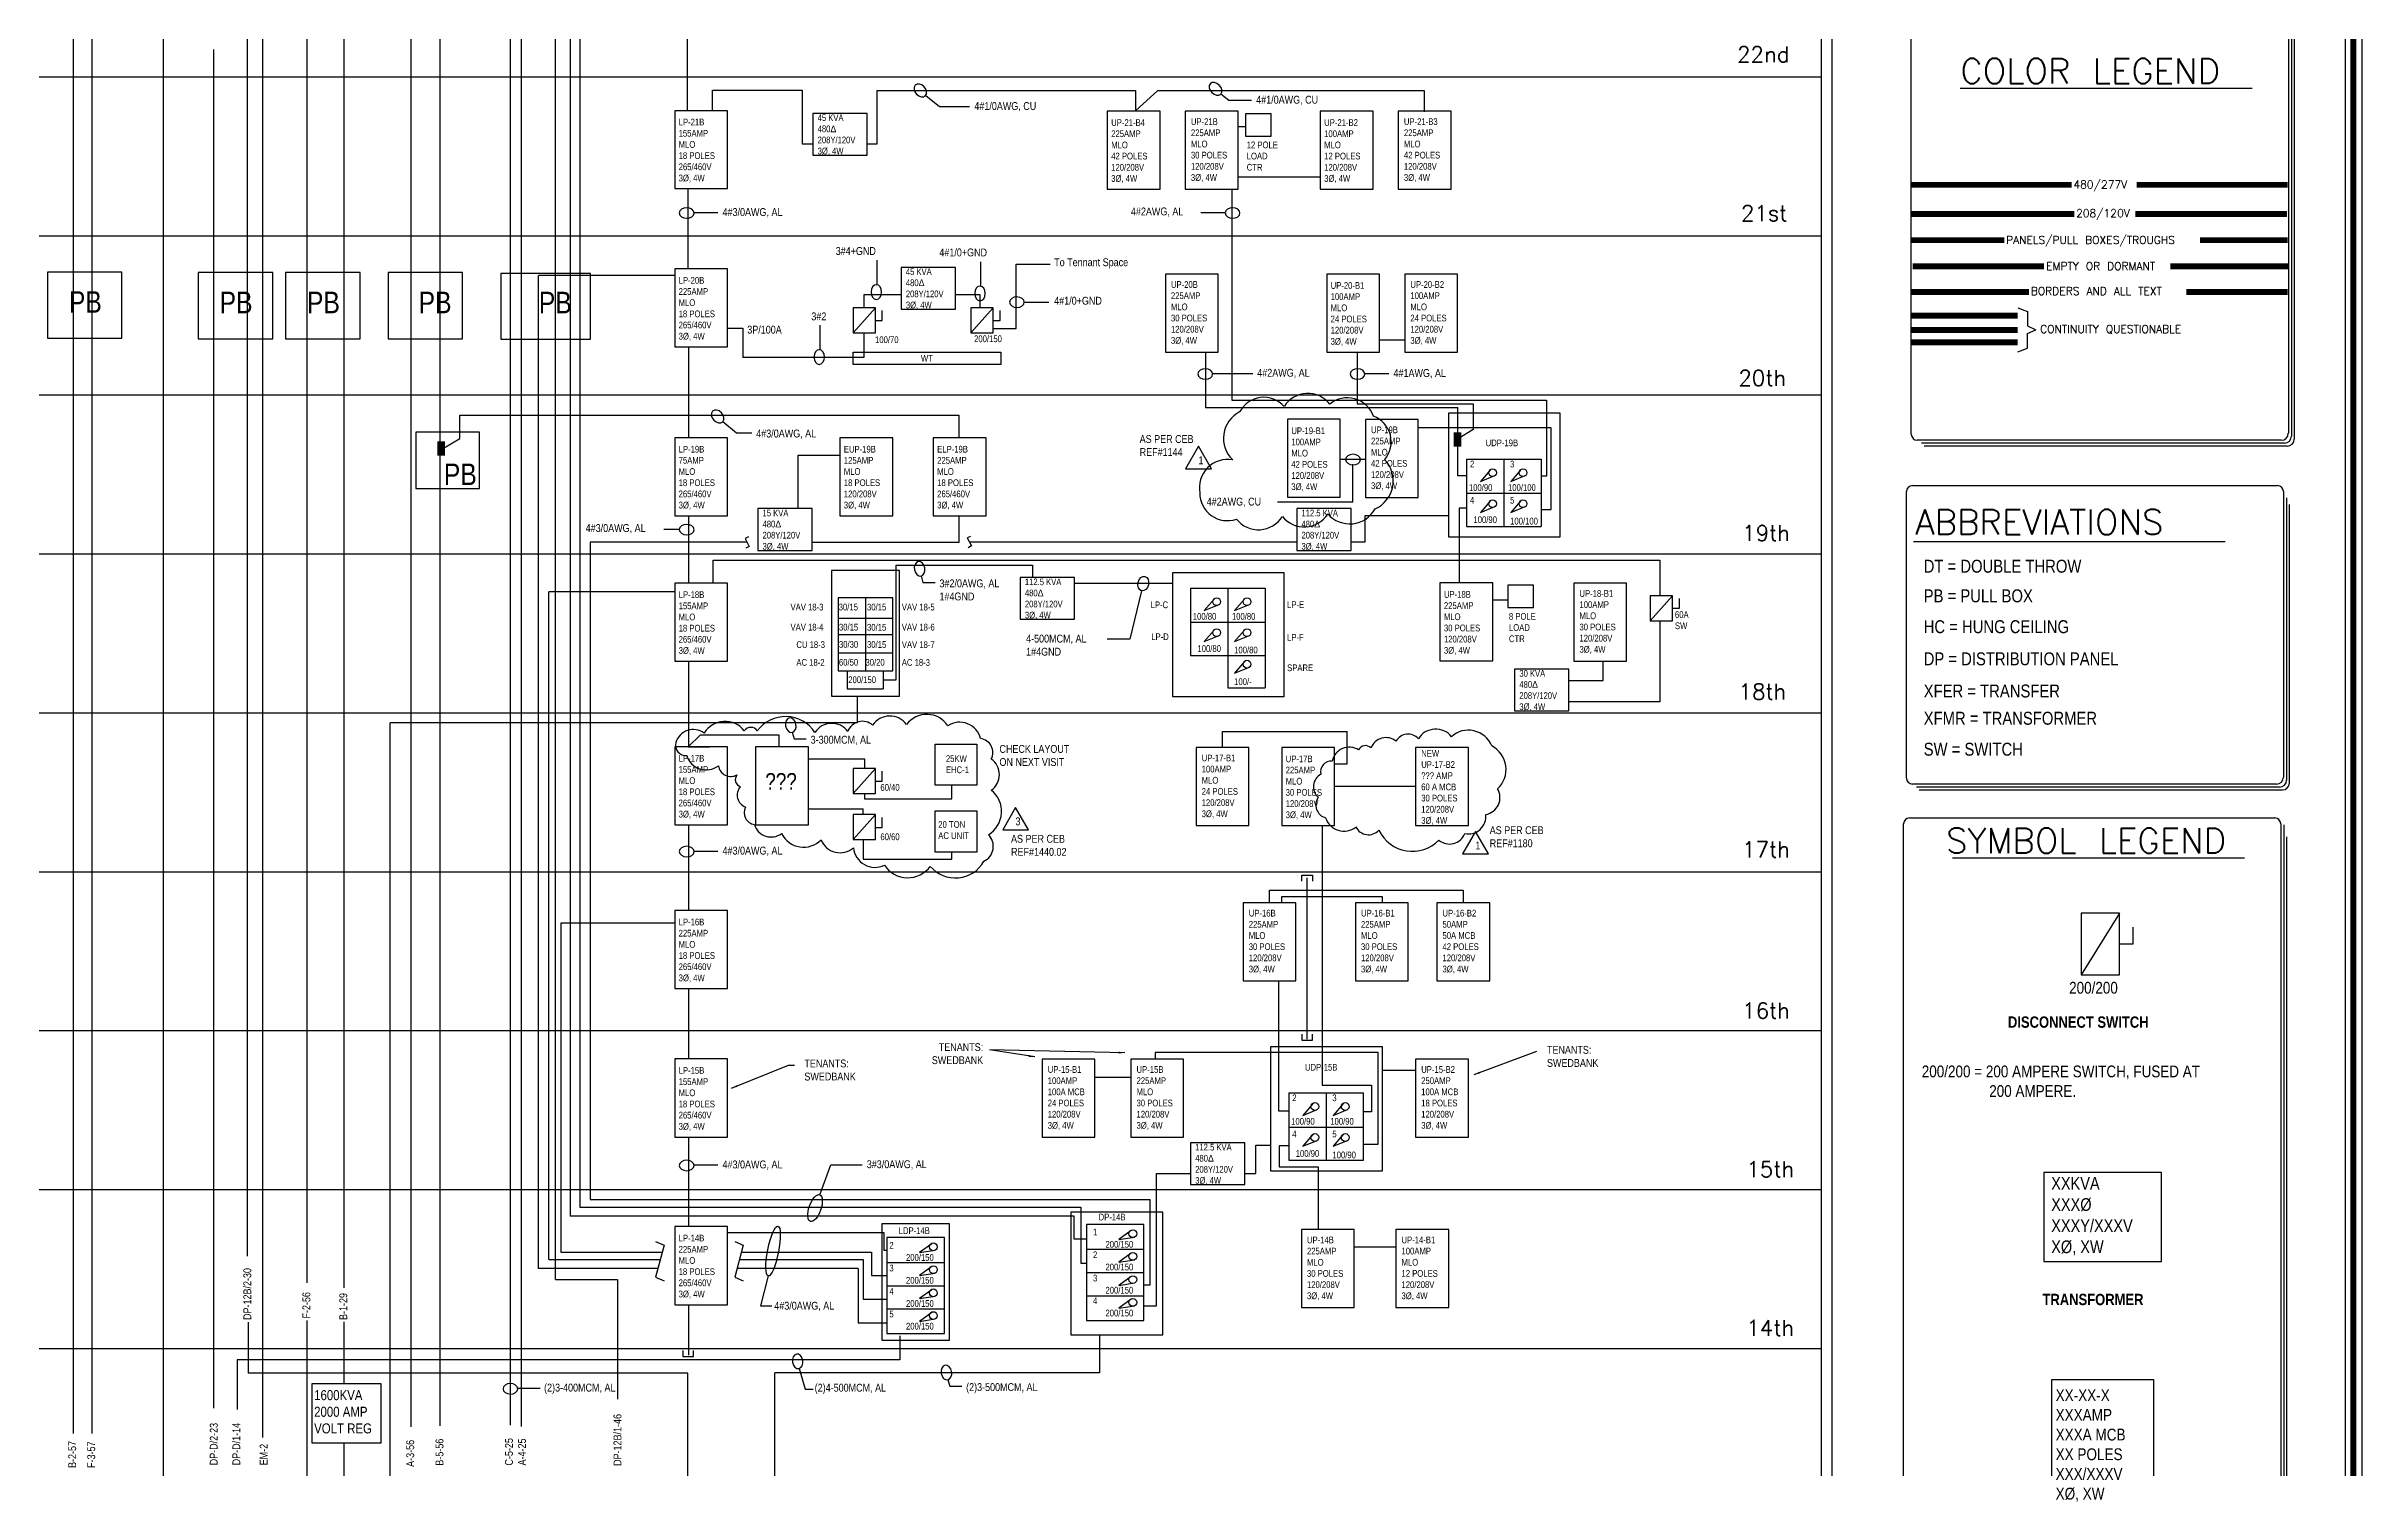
# Model space of a CAD drawing. Extents: x -4.2 to 35, y -7.8 to 73.6.
# Drawn here: x 15.59 to 34.96, y 13.76 to 25.66 of the extents above; entities that cross this region are included whole.
import ezdxf

# ---------------------------------------------------------------- set-up
doc = ezdxf.new("R2010")
doc.units = 0
doc.header["$MEASUREMENT"] = 0
doc.linetypes.add('HIDDEN2', pattern=[0.1875, 0.125, -0.0625])
doc.layers.get('0').update_dxf_attribs({"linetype": 'CONTINUOUS'})
for name, color, linetype in [('BOX', 3, 'CONTINUOUS'), ('CEB NOTES', 7, 'CONTINUOUS'), ('COMMUNICATION-PIPE', 3, 'CONTINUOUS'), ('EMPTY-DORMANT', 4, 'CONTINUOUS'), ('FLOORS', 7, 'CONTINUOUS'), ('HIGH-VOLTAGE', 1, 'CONTINUOUS'), ('LOW-VOLTAGE', 5, 'CONTINUOUS'), ('PANELS', 3, 'CONTINUOUS'), ('PANELTEXT', 7, 'CONTINUOUS'), ('PULL-BOXES', 3, 'CONTINUOUS'), ('QUESTIONABLE', 8, 'HIDDEN2'), ('REV-1', 7, 'CONTINUOUS'), ('REV-3', 7, 'CONTINUOUS'), ('RMBOUND', 3, 'CONTINUOUS'), ('TITLE-BLOCK', 7, 'CONTINUOUS')]:
    doc.layers.add(name, color=color, linetype=linetype)
doc.styles.add('NOTESSTYLE2', font='techl___.ttf', dxfattribs={"height": 0.25})
doc.styles.get("Standard").update_dxf_attribs({"font": 'TXT.shx', "height": 1})
doc.dimstyles.new('CEB NOTES', dxfattribs={"dimtxt": 0.05, "dimasz": 0.05, "dimexe": 0.18, "dimexo": 0.0625, "dimgap": 0.09, "dimtad": 0, "dimtih": 1, "dimtoh": 1, "dimdec": 4, "dimrnd": 5, "dimzin": 0, "dimdsep": 46, "dimtxsty": 'Standard', "dimcen": 0, "dimadec": 0, "dimazin": 0, "dimtfac": 1, "dimtdec": 4, "dimtofl": 0, "dimtmove": 0, "dimatfit": 3, "dimfxl": 0, "dimtolj": 1, "dimtzin": 0, "dimarcsym": 0})

msp = doc.modelspace()

# ---------------------------------------------------------------- hatches: boundary and pattern name
at = {"layer": 'HIGH-VOLTAGE'}
msp.add_hatch(color=256, dxfattribs=at).paths.add_polyline_path([(18.859, 22.233), (18.923, 22.233), (18.923, 22.354), (18.859, 22.354)])
at = {"layer": 'LOW-VOLTAGE'}
msp.add_hatch(color=256, dxfattribs=at).paths.add_polyline_path([(27.362, 22.307), (27.426, 22.307), (27.426, 22.428), (27.362, 22.428)])

# ---------------------------------------------------------------- linework, layer by layer
for p, q in [((16.565, 35.863), (16.565, 11.654)), ((31.19, 22.412), (31.19, 30.19)), ((34.345, 30.19), (34.345, 22.42)), ((34.371, 30.182), (34.371, 22.396)), ((34.394, 30.08), (34.394, 22.371)), ((2.694, 25.402), (30.437, 25.402)), ((2.694, 24.072), (30.437, 24.072)), ((2.694, 22.742), (30.437, 22.742)), ((34.286, 22.362), (31.24, 22.362)), ((34.312, 22.337), (31.275, 22.337)), ((34.336, 22.313), (31.298, 22.313)), ((31.15, 19.535), (31.15, 21.932)), ((31.2, 21.982), (34.254, 21.982)), ((34.304, 21.932), (34.304, 19.541)), ((34.33, 21.879), (34.33, 19.517)), ((34.353, 21.825), (34.353, 19.492)), ((31.21, 21.514), (33.816, 21.514)), ((2.694, 21.412), (30.437, 21.412)), ((2.694, 20.082), (30.437, 20.082)), ((34.246, 19.485), (31.2, 19.485)), ((34.272, 19.46), (31.234, 19.46)), ((34.295, 19.435), (31.257, 19.435)), ((31.176, 19.202), (34.231, 19.202)), ((31.126, 15.048), (31.126, 19.152)), ((34.281, 19.152), (34.281, 15.055)), ((34.307, 19.145), (34.307, 15.03)), ((34.33, 19.043), (34.33, 15.006)), ((2.694, 18.752), (30.437, 18.752)), ((2.694, 17.422), (30.437, 17.422)), ((2.694, 16.092), (30.437, 16.092)), ((34.307, 15.329), (34.307, 10.1)), ((31.126, 10.107), (31.126, 15.129)), ((34.281, 15.152), (34.281, 10.1)), ((34.33, 15.129), (34.33, 9.996)), ((2.694, 14.762), (30.437, 14.762))]:
    msp.add_line(p, q)
at = {"color": 0, "const_width": 0.05}
for points in [[(31.19, 23.602), (32.174, 23.602)], [(33.491, 23.602), (34.339, 23.602)]]:
    msp.add_lwpolyline(points, dxfattribs=at)
for centre, radius, start, end in [((31.24, 22.412), 0.05, 180, 270), ((34.286, 22.42), 0.0585, 270, 360), ((34.312, 22.396), 0.0585, 270, 360), ((34.336, 22.371), 0.0585, 270, 360), ((31.2, 21.932), 0.05, 90, 180), ((34.254, 21.932), 0.05, 0, 90), ((31.2, 19.535), 0.05, 180, 270), ((34.246, 19.543), 0.0585, 270, 360), ((34.272, 19.518), 0.0585, 270, 360), ((34.295, 19.494), 0.0585, 270, 360), ((31.176, 19.152), 0.05, 90, 180), ((34.231, 19.152), 0.05, 0, 90)]:
    msp.add_arc(centre, radius, start, end)
at = {"layer": 'BOX'}
for p, q in [((34.82, 35.863), (34.82, -7.655)), ((34.959, 36.029), (34.959, -7.814))]:
    msp.add_line(p, q, dxfattribs=at)
at = {"layer": 'BOX', "const_width": 0.05}
msp.add_lwpolyline([(34.889, 35.931), (34.889, -7.732), (34.734, -7.732)], dxfattribs=at)
at = {"layer": 'COMMUNICATION-PIPE', "const_width": 0.05}
for points in [[(31.19, 24.036), (31.968, 24.036)], [(33.606, 24.036), (34.339, 24.036)]]:
    msp.add_lwpolyline(points, dxfattribs=at)
at = {"layer": 'EMPTY-DORMANT'}
for p, q in [((20.948, 25.774), (20.948, 25.119)), ((20.958, 23.143), (20.958, 22.383)), ((20.958, 20.513), (20.958, 19.796)), ((26.09, 18.672), (26.09, 18.722)), ((26.09, 18.722), (26.179, 18.722)), ((26.134, 18.701), (26.134, 17.352)), ((26.179, 18.722), (26.179, 18.673)), ((20.959, 17.775), (20.959, 17.185)), ((26.09, 17.393), (26.09, 17.343)), ((26.09, 17.343), (26.179, 17.343)), ((26.179, 17.343), (26.179, 17.392)), ((20.959, 15.129), (20.959, 14.707)), ((20.912, 14.745), (20.912, 14.696)), ((21.001, 14.696), (21.001, 14.745)), ((20.912, 14.696), (21.001, 14.696))]:
    msp.add_line(p, q, dxfattribs=at)
at = {"layer": 'EMPTY-DORMANT', "const_width": 0.05}
for points in [[(31.201, 23.816), (32.302, 23.816)], [(33.358, 23.816), (34.345, 23.816)]]:
    msp.add_lwpolyline(points, dxfattribs=at)
at = {"layer": 'FLOORS'}
for p, q in [((30.525, 35.293), (30.525, -7.246)), ((30.437, 35.175), (30.437, -7.129))]:
    msp.add_line(p, q, dxfattribs=at)
at = {"layer": 'HIGH-VOLTAGE'}
for p, q in [((17.266, 34.31), (17.266, 15.534)), ((17.768, 15.312), (17.768, 34.403)), ((18.077, 15.271), (18.077, 34.391)), ((18.638, 14.106), (18.638, 34.357)), ((18.882, 14.115), (18.882, 34.366)), ((19.846, 15.339), (19.846, 34.368)), ((15.81, 34.253), (15.81, 14.05)), ((15.968, 34.251), (15.968, 14.05)), ((19.968, 32.164), (19.968, 15.87)), ((19.466, 30.678), (19.466, 14.121)), ((19.563, 14.111), (19.563, 30.646)), ((17.397, 14.017), (17.397, 30.543)), ((20.05, 26.797), (20.05, 15.945)), ((16.984, 25.631), (16.984, 14.263)), ((21.16, 25.119), (21.16, 25.29)), ((21.16, 25.29), (21.91, 25.29)), ((21.91, 25.29), (21.91, 24.843)), ((21.91, 24.843), (22, 24.843)), ((20.953, 24.467), (20.953, 23.795)), ((23.7, 23.296), (23.7, 23.835)), ((23.7, 23.835), (23.986, 23.835)), ((19.705, 15.431), (19.705, 23.741)), ((20.844, 23.741), (19.705, 23.741)), ((22.429, 23.47), (22.429, 23.582)), ((22.429, 23.582), (22.739, 23.582)), ((21.285, 23.3), (21.415, 23.3)), ((21.415, 23.3), (21.415, 23.053)), ((22.426, 23.26), (22.426, 23.053)), ((23.508, 23.296), (23.7, 23.296)), ((22.426, 23.053), (21.415, 23.053)), ((19.046, 22.376), (19.046, 22.573)), ((19.046, 22.573), (23.222, 22.573)), ((23.222, 22.573), (23.222, 22.383)), ((18.895, 22.286), (19.046, 22.376)), ((20.958, 21.73), (20.958, 21.166)), ((23.22, 21.73), (23.22, 21.507)), ((21.449, 21.51), (20.137, 21.51)), ((20.137, 21.51), (20.137, 16.008)), ((21.461, 21.553), (21.432, 21.54)), ((21.433, 21.54), (21.467, 21.474)), ((23.22, 21.507), (21.993, 21.507)), ((23.319, 21.556), (23.291, 21.544)), ((23.291, 21.544), (23.326, 21.477)), ((26.049, 21.51), (23.308, 21.51)), ((21.167, 21.166), (21.167, 21.358)), ((21.167, 21.358), (29.086, 21.358)), ((21.468, 21.474), (21.439, 21.459)), ((22.698, 20.358), (22.698, 21.316)), ((22.698, 21.316), (23.837, 21.316)), ((23.326, 21.477), (23.298, 21.462)), ((23.837, 21.316), (23.837, 21.214)), ((29.086, 21.358), (29.086, 21.061)), ((20.844, 21.094), (19.792, 21.094)), ((19.792, 15.507), (19.792, 21.094)), ((22.587, 20.358), (22.698, 20.358)), ((22.37, 20.22), (22.37, 19.997)), ((22.37, 19.997), (18.462, 19.997)), ((18.462, 11.647), (18.462, 19.997)), ((20.957, 19.796), (21.059, 19.898)), ((21.059, 19.898), (21.716, 19.898)), ((21.716, 19.898), (21.716, 19.796)), ((22.435, 19.694), (21.962, 19.694)), ((22.435, 19.614), (22.435, 19.694)), ((22.433, 19.405), (22.433, 19.362)), ((23.162, 19.362), (23.162, 19.475)), ((21.962, 19.278), (22.422, 19.278)), ((22.422, 19.231), (22.422, 19.278)), ((22.433, 19.362), (23.162, 19.362)), ((20.959, 19.144), (20.959, 18.427)), ((22.422, 19.021), (22.422, 18.857)), ((22.422, 18.857), (23.162, 18.857)), ((23.162, 18.857), (23.162, 18.916)), ((20.844, 18.322), (19.891, 18.322)), ((19.891, 18.322), (19.891, 15.569)), ((20.959, 16.532), (20.959, 15.782)), ((24.876, 15.118), (24.876, 16.228)), ((24.876, 16.228), (25.159, 16.228)), ((20.05, 15.945), (24.241, 15.945)), ((20.137, 16.008), (24.823, 16.008)), ((24.241, 15.945), (24.241, 15.476)), ((24.823, 15.296), (24.823, 16.008)), ((24.186, 15.87), (19.968, 15.87)), ((22.597, 15.731), (21.285, 15.731)), ((22.597, 15.582), (22.597, 15.731)), ((24.186, 15.677), (24.186, 15.87)), ((19.792, 15.507), (20.723, 15.507)), ((19.891, 15.569), (20.739, 15.569)), ((20.683, 15.658), (20.755, 15.627)), ((20.755, 15.627), (20.683, 15.36)), ((21.346, 15.658), (21.417, 15.627)), ((21.417, 15.627), (21.346, 15.36)), ((21.385, 15.507), (22.378, 15.507)), ((21.402, 15.569), (22.378, 15.569)), ((22.378, 15.569), (22.491, 15.569)), ((22.378, 15.507), (22.42, 15.507)), ((22.42, 15.507), (22.42, 15.175)), ((22.491, 15.569), (22.491, 15.372)), ((22.619, 15.582), (22.597, 15.582)), ((24.288, 15.677), (24.186, 15.677)), ((20.702, 15.431), (19.705, 15.431)), ((19.846, 15.339), (20.365, 15.339)), ((20.365, 15.339), (20.365, 14.339)), ((20.683, 15.36), (20.755, 15.329)), ((21.346, 15.36), (21.417, 15.329)), ((22.378, 15.431), (21.365, 15.431)), ((22.378, 15.431), (22.378, 14.978)), ((22.491, 15.372), (22.619, 15.372)), ((24.241, 15.476), (24.288, 15.476)), ((22.42, 15.175), (22.619, 15.175)), ((24.769, 15.296), (24.823, 15.296)), ((24.769, 15.118), (24.876, 15.118)), ((17.276, 14.984), (17.276, 14.557)), ((17.768, 11.666), (17.768, 14.996)), ((18.077, 14.466), (18.077, 14.985)), ((22.378, 14.978), (22.619, 14.978)), ((22.727, 14.868), (22.727, 14.668)), ((24.399, 14.877), (24.399, 14.56)), ((22.727, 14.668), (17.183, 14.668)), ((17.183, 14.668), (17.183, 14.252)), ((20.954, 14.557), (17.276, 14.557)), ((20.954, 12.434), (20.954, 14.557)), ((24.399, 14.56), (21.681, 14.56)), ((21.681, 12.422), (21.681, 14.56)), ((18.077, 11.666), (18.077, 13.972))]:
    msp.add_line(p, q, dxfattribs=at)
at = {"layer": 'HIGH-VOLTAGE', "const_width": 0.05}
for points in [[(31.19, 24.499), (32.531, 24.499)], [(33.076, 24.499), (34.339, 24.499)]]:
    msp.add_lwpolyline(points, dxfattribs=at)
at = {"layer": 'LOW-VOLTAGE'}
for p, q in [((22.539, 24.842), (22.539, 25.289)), ((22.539, 25.289), (24.699, 25.289)), ((24.699, 25.289), (24.699, 25.117)), ((24.699, 25.117), (24.885, 25.289)), ((24.885, 25.289), (27.115, 25.289)), ((27.115, 25.289), (27.115, 25.11)), ((22.455, 24.842), (22.539, 24.842)), ((25.557, 24.986), (25.621, 24.986)), ((25.505, 24.462), (25.505, 23.751)), ((25.557, 24.566), (26.245, 24.566)), ((25.505, 23.751), (25.505, 22.697)), ((23.193, 23.582), (23.398, 23.582)), ((23.398, 23.582), (23.398, 23.47)), ((25.284, 23.099), (25.284, 22.636)), ((26.554, 23.1), (26.554, 22.666)), ((26.741, 23.202), (26.952, 23.202)), ((25.505, 22.697), (28.138, 22.697)), ((28.138, 22.697), (28.138, 22.06)), ((25.284, 22.636), (27.397, 22.636)), ((26.554, 22.666), (27.525, 22.666)), ((27.397, 22.063), (27.397, 22.636)), ((27.525, 22.666), (27.525, 22.452)), ((28.176, 22.467), (27.064, 22.467)), ((27.525, 22.452), (27.398, 22.373)), ((28.176, 21.783), (28.176, 22.467)), ((21.876, 21.79), (21.876, 22.238)), ((21.876, 22.238), (22.226, 22.238)), ((26.622, 22.202), (26.413, 22.202)), ((27.469, 22.063), (27.397, 22.063)), ((28.138, 22.06), (28.094, 22.06)), ((26.62, 21.511), (26.62, 21.731)), ((26.62, 21.731), (27.317, 21.731)), ((27.469, 21.794), (27.408, 21.794)), ((27.408, 21.794), (27.408, 21.168)), ((28.094, 21.783), (28.176, 21.783)), ((26.503, 21.511), (26.62, 21.511)), ((24.189, 21.167), (25.008, 21.167)), ((27.689, 21.026), (27.815, 21.026)), ((29.086, 20.852), (29.086, 20.172)), ((28.326, 20.353), (28.613, 20.353)), ((28.613, 20.353), (28.613, 20.514)), ((29.086, 20.172), (28.326, 20.172)), ((25.427, 19.791), (25.427, 19.925)), ((25.427, 19.925), (26.471, 19.925)), ((26.471, 19.654), (26.471, 19.925)), ((26.365, 19.654), (26.471, 19.654)), ((26.365, 19.468), (27.043, 19.468)), ((26.26, 19.139), (26.26, 17.286)), ((25.821, 18.492), (25.821, 18.597)), ((25.821, 18.597), (27.442, 18.597)), ((25.923, 18.492), (25.923, 18.543)), ((25.923, 18.543), (26.764, 18.543)), ((26.764, 18.543), (26.764, 18.492)), ((27.442, 18.597), (27.442, 18.492)), ((25.899, 16.747), (25.899, 17.84)), ((26.26, 17.286), (26.26, 16.967)), ((26.731, 17.239), (24.863, 17.239)), ((24.863, 17.239), (24.863, 17.183)), ((26.731, 16.473), (26.731, 17.239)), ((26.765, 17.09), (27.043, 17.09)), ((24.661, 17.031), (24.36, 17.031)), ((26.26, 16.967), (26.674, 16.967)), ((26.674, 16.967), (26.674, 16.743)), ((25.982, 16.747), (25.899, 16.747)), ((26.674, 16.743), (26.607, 16.743)), ((26.607, 16.473), (26.731, 16.473)), ((25.707, 16.228), (25.707, 16.465)), ((25.707, 16.465), (25.83, 16.465)), ((25.982, 16.457), (25.9, 16.457)), ((25.9, 16.457), (25.9, 16.283)), ((25.9, 16.283), (26.227, 16.283)), ((26.227, 16.283), (26.227, 15.758)), ((25.614, 16.228), (25.707, 16.228)), ((26.529, 15.612), (26.878, 15.612))]:
    msp.add_line(p, q, dxfattribs=at)
at = {"layer": 'LOW-VOLTAGE', "const_width": 0.05}
for points in [[(31.19, 24.256), (32.554, 24.256)], [(33.065, 24.256), (34.333, 24.256)]]:
    msp.add_lwpolyline(points, dxfattribs=at)
at = {"layer": 'PANELS'}
for p, q in [((22.336, 23.26), (22.524, 23.47)), ((22.581, 23.365), (22.581, 23.447)), ((22.581, 23.365), (22.581, 23.443)), ((23.321, 23.26), (23.508, 23.47)), ((23.566, 23.365), (23.566, 23.447)), ((22.524, 23.365), (22.581, 23.365)), ((23.508, 23.365), (23.566, 23.365)), ((27.469, 22.204), (28.094, 22.204)), ((27.469, 22.204), (27.469, 21.64)), ((27.667, 22.111), (27.585, 22.016)), ((27.782, 22.204), (27.782, 21.64)), ((27.782, 22.204), (27.782, 21.883)), ((27.921, 22.111), (27.839, 22.016)), ((28.094, 22.204), (28.094, 21.64)), ((27.469, 21.918), (28.093, 21.918)), ((27.585, 22.016), (27.707, 22.066)), ((27.839, 22.016), (27.961, 22.066)), ((27.667, 21.852), (27.585, 21.757)), ((27.585, 21.757), (27.707, 21.807)), ((27.921, 21.852), (27.839, 21.757)), ((27.839, 21.757), (27.961, 21.807)), ((27.469, 21.64), (28.094, 21.64)), ((25.16, 21.125), (25.785, 21.125)), ((25.16, 21.125), (25.16, 20.562)), ((25.472, 21.125), (25.472, 20.289)), ((25.472, 21.125), (25.472, 20.804)), ((25.785, 21.125), (25.785, 20.289)), ((22.44, 21.043), (22.44, 20.433)), ((25.358, 21.033), (25.275, 20.938)), ((25.275, 20.938), (25.398, 20.987)), ((25.612, 21.033), (25.529, 20.938)), ((25.529, 20.938), (25.652, 20.987)), ((29.006, 20.852), (29.193, 21.061)), ((29.193, 20.957), (29.251, 20.957)), ((29.251, 20.957), (29.251, 21.039)), ((22.211, 20.872), (22.67, 20.872)), ((22.211, 20.737), (22.67, 20.737)), ((25.16, 20.84), (25.783, 20.84)), ((25.358, 20.774), (25.275, 20.679)), ((25.612, 20.774), (25.529, 20.679)), ((22.211, 20.583), (22.67, 20.583)), ((25.16, 20.562), (25.785, 20.562)), ((25.275, 20.679), (25.398, 20.728)), ((25.529, 20.679), (25.652, 20.728)), ((22.211, 20.433), (22.67, 20.433)), ((22.286, 20.433), (22.286, 20.281)), ((22.587, 20.433), (22.587, 20.281)), ((25.612, 20.51), (25.529, 20.414)), ((25.529, 20.414), (25.652, 20.464)), ((22.286, 20.281), (22.587, 20.281)), ((25.472, 20.289), (25.785, 20.289)), ((22.336, 19.405), (22.524, 19.614)), ((22.581, 19.51), (22.581, 19.592)), ((22.581, 19.51), (22.581, 19.588)), ((22.524, 19.51), (22.581, 19.51)), ((22.336, 19.021), (22.524, 19.231)), ((22.581, 19.123), (22.581, 19.205)), ((22.581, 19.123), (22.581, 19.2)), ((22.524, 19.123), (22.581, 19.123)), ((32.931, 18.406), (32.613, 17.888)), ((33.048, 18.147), (33.048, 18.289)), ((32.931, 18.147), (33.048, 18.147)), ((25.982, 16.901), (26.607, 16.901)), ((25.982, 16.901), (25.982, 16.337)), ((26.295, 16.901), (26.295, 16.338)), ((26.295, 16.901), (26.295, 16.58)), ((26.607, 16.337), (26.607, 16.901)), ((26.18, 16.808), (26.098, 16.713)), ((26.098, 16.713), (26.22, 16.763)), ((26.434, 16.808), (26.352, 16.713)), ((26.352, 16.713), (26.474, 16.763)), ((25.982, 16.615), (26.606, 16.615)), ((26.18, 16.549), (26.098, 16.454)), ((26.098, 16.454), (26.22, 16.504)), ((26.434, 16.549), (26.352, 16.454)), ((26.352, 16.454), (26.474, 16.504)), ((25.982, 16.337), (26.607, 16.337)), ((24.663, 15.749), (24.561, 15.675)), ((24.561, 15.675), (24.691, 15.695)), ((22.994, 15.638), (22.892, 15.565)), ((22.892, 15.565), (23.022, 15.585)), ((24.288, 15.593), (24.769, 15.593)), ((24.663, 15.559), (24.561, 15.485)), ((24.561, 15.485), (24.691, 15.505)), ((22.619, 15.482), (23.1, 15.482)), ((22.994, 15.448), (22.892, 15.374)), ((22.892, 15.374), (23.022, 15.394)), ((24.288, 15.398), (24.769, 15.398)), ((24.663, 15.364), (24.561, 15.29)), ((24.561, 15.29), (24.691, 15.311)), ((22.619, 15.288), (23.1, 15.288)), ((22.994, 15.254), (22.892, 15.18)), ((22.892, 15.18), (23.022, 15.2)), ((24.288, 15.204), (24.769, 15.204)), ((24.663, 15.174), (24.561, 15.1)), ((24.561, 15.1), (24.691, 15.12)), ((22.619, 15.093), (23.1, 15.093)), ((22.994, 15.063), (22.892, 14.989)), ((22.892, 14.989), (23.022, 15.01))]:
    msp.add_line(p, q, dxfattribs=at)
for points in [[(20.844, 24.467), (21.285, 24.467), (21.285, 25.119), (20.844, 25.119)], [(22, 24.748), (22.455, 24.748), (22.455, 25.097), (22, 25.097)], [(24.463, 24.463), (24.905, 24.463), (24.905, 25.116), (24.463, 25.116)], [(25.116, 24.462), (25.557, 24.462), (25.557, 25.114), (25.116, 25.114)], [(25.621, 24.906), (25.835, 24.906), (25.835, 25.094), (25.621, 25.094)], [(26.245, 24.463), (26.687, 24.463), (26.687, 25.116), (26.245, 25.116)], [(26.898, 24.462), (27.34, 24.462), (27.34, 25.114), (26.898, 25.114)], [(20.844, 23.143), (21.285, 23.143), (21.285, 23.795), (20.844, 23.795)], [(22.739, 23.459), (23.193, 23.459), (23.193, 23.808), (22.739, 23.808)], [(24.949, 23.099), (25.391, 23.099), (25.391, 23.751), (24.949, 23.751)], [(26.299, 23.1), (26.741, 23.1), (26.741, 23.752), (26.299, 23.752)], [(26.952, 23.099), (27.393, 23.099), (27.393, 23.751), (26.952, 23.751)], [(22.336, 23.26), (22.524, 23.26), (22.524, 23.47), (22.336, 23.47)], [(23.321, 23.26), (23.508, 23.26), (23.508, 23.47), (23.321, 23.47)], [(25.97, 21.885), (26.412, 21.885), (26.412, 22.537), (25.97, 22.537)], [(26.623, 21.884), (27.064, 21.884), (27.064, 22.536), (26.623, 22.536)], [(27.317, 21.553), (28.252, 21.553), (28.252, 22.589), (27.317, 22.589)], [(20.844, 21.73), (21.285, 21.73), (21.285, 22.383), (20.844, 22.383)], [(22.226, 21.73), (22.668, 21.73), (22.668, 22.383), (22.226, 22.383)], [(23.007, 21.73), (23.449, 21.73), (23.449, 22.383), (23.007, 22.383)], [(21.539, 21.44), (21.993, 21.44), (21.993, 21.79), (21.539, 21.79)], [(26.049, 21.44), (26.503, 21.44), (26.503, 21.79), (26.049, 21.79)], [(20.844, 20.513), (21.285, 20.513), (21.285, 21.166), (20.844, 21.166)], [(22.155, 20.22), (22.726, 20.22), (22.726, 21.272), (22.155, 21.272)], [(23.735, 20.865), (24.189, 20.865), (24.189, 21.214), (23.735, 21.214)], [(25.008, 20.217), (25.942, 20.217), (25.942, 21.253), (25.008, 21.253)], [(27.247, 20.515), (27.689, 20.515), (27.689, 21.168), (27.247, 21.168)], [(27.815, 20.962), (28.029, 20.962), (28.029, 21.149), (27.815, 21.149)], [(28.367, 20.514), (28.808, 20.514), (28.808, 21.167), (28.367, 21.167)], [(29.006, 20.852), (29.193, 20.852), (29.193, 21.061), (29.006, 21.061)], [(27.871, 20.098), (28.326, 20.098), (28.326, 20.447), (27.871, 20.447)], [(20.844, 19.144), (21.285, 19.144), (21.285, 19.796), (20.844, 19.796)], [(21.52, 19.144), (21.962, 19.144), (21.962, 19.796), (21.52, 19.796)], [(25.206, 19.138), (25.648, 19.138), (25.648, 19.791), (25.206, 19.791)], [(25.923, 19.139), (26.365, 19.139), (26.365, 19.792), (25.923, 19.792)], [(27.043, 19.138), (27.485, 19.138), (27.485, 19.791), (27.043, 19.791)], [(22.336, 19.405), (22.524, 19.405), (22.524, 19.614), (22.336, 19.614)], [(22.336, 19.021), (22.524, 19.021), (22.524, 19.231), (22.336, 19.231)], [(20.844, 17.775), (21.285, 17.775), (21.285, 18.427), (20.844, 18.427)], [(25.6, 17.84), (26.042, 17.84), (26.042, 18.492), (25.6, 18.492)], [(26.539, 17.84), (26.981, 17.84), (26.981, 18.492), (26.539, 18.492)], [(27.221, 17.84), (27.663, 17.84), (27.663, 18.492), (27.221, 18.492)], [(32.613, 17.888), (32.931, 17.888), (32.931, 18.406), (32.613, 18.406)], [(25.83, 16.25), (26.765, 16.25), (26.765, 17.286), (25.83, 17.286)], [(20.844, 16.532), (21.285, 16.532), (21.285, 17.185), (20.844, 17.185)], [(23.918, 16.531), (24.36, 16.531), (24.36, 17.183), (23.918, 17.183)], [(24.661, 16.531), (25.102, 16.531), (25.102, 17.183), (24.661, 17.183)], [(27.043, 16.531), (27.485, 16.531), (27.485, 17.183), (27.043, 17.183)], [(25.159, 16.135), (25.614, 16.135), (25.614, 16.484), (25.159, 16.484)], [(32.298, 15.491), (33.284, 15.491), (33.284, 16.234), (32.298, 16.234)], [(24.157, 14.877), (24.928, 14.877), (24.928, 15.902), (24.157, 15.902)], [(20.844, 15.129), (21.285, 15.129), (21.285, 15.782), (20.844, 15.782)], [(22.578, 14.832), (23.142, 14.832), (23.142, 15.806), (22.578, 15.806)], [(24.288, 14.998), (24.769, 14.998), (24.769, 15.8), (24.288, 15.8)], [(26.087, 15.105), (26.529, 15.105), (26.529, 15.758), (26.087, 15.758)], [(26.878, 15.105), (27.32, 15.105), (27.32, 15.758), (26.878, 15.758)], [(22.619, 14.887), (23.1, 14.887), (23.1, 15.69), (22.619, 15.69)], [(17.809, 13.972), (18.388, 13.972), (18.388, 14.466), (17.809, 14.466)], [(32.363, 13.368), (33.221, 13.368), (33.221, 14.5), (32.363, 14.5)]]:
    msp.add_lwpolyline(points, close=True, dxfattribs=at)
msp.add_lwpolyline([(22.67, 20.433), (22.67, 21.043), (22.211, 21.043), (22.211, 20.433)], dxfattribs=at)
for centre in [(27.687, 22.09), (27.941, 22.09), (27.687, 21.831), (27.941, 21.831), (25.378, 21.011), (25.632, 21.011), (25.378, 20.752), (25.632, 20.752), (25.632, 20.488), (26.2, 16.787), (26.454, 16.787), (26.2, 16.528), (26.454, 16.528), (24.677, 15.723), (23.008, 15.613), (24.677, 15.533), (23.008, 15.422), (24.677, 15.339), (23.008, 15.228), (24.677, 15.148), (23.008, 15.038)]:
    msp.add_circle(centre, 0.0324, dxfattribs=at)
at = {"layer": 'PANELTEXT'}
for p, q in [((22.944, 25.246), (23.058, 25.154)), ((25.413, 25.26), (25.479, 25.206)), ((25.479, 25.206), (25.669, 25.206)), ((23.058, 25.154), (23.311, 25.154)), ((21.005, 24.267), (21.205, 24.267)), ((25.246, 24.267), (25.446, 24.267)), ((22.535, 23.868), (22.535, 23.668)), ((23.402, 23.856), (23.402, 23.656)), ((23.973, 23.513), (23.774, 23.513)), ((22.057, 23.324), (22.057, 23.125)), ((25.344, 22.92), (25.681, 22.92)), ((26.618, 22.92), (26.818, 22.92)), ((21.247, 22.518), (21.362, 22.425)), ((21.362, 22.425), (21.488, 22.425)), ((26.519, 21.844), (26.519, 22.162)), ((20.752, 21.618), (20.882, 21.618)), ((22.905, 21.226), (22.921, 21.172)), ((22.921, 21.172), (23.022, 21.172)), ((24.749, 21.103), (24.651, 20.697)), ((24.651, 20.697), (24.463, 20.697)), ((21.827, 19.918), (21.843, 19.864)), ((21.843, 19.864), (21.943, 19.864)), ((21.005, 18.924), (21.205, 18.924)), ((21.005, 16.298), (21.205, 16.298)), ((22.059, 16.049), (22.151, 16.3)), ((22.151, 16.3), (22.412, 16.3)), ((21.625, 15.369), (21.563, 15.12)), ((21.563, 15.12), (21.657, 15.12)), ((21.885, 14.595), (21.936, 14.423)), ((19.532, 14.431), (19.717, 14.431)), ((21.936, 14.423), (22.001, 14.423)), ((23.129, 14.501), (23.145, 14.447)), ((23.145, 14.447), (23.245, 14.447))]:
    msp.add_line(p, q, dxfattribs=at)
at = {"layer": 'PANELTEXT', "linetype": 'Continuous'}
msp.add_line((26.518, 21.844), (25.888, 21.844), dxfattribs=at)
at = {"layer": 'PANELTEXT', "extrusion": (0, 0, -1)}
for centre, major_axis in [((22.899, 25.289), (0.0432, -0.0438)), ((25.369, 25.302), (0.0432, -0.0438)), ((20.944, 24.263), (-0.0616, 0.0004)), ((25.512, 24.263), (-0.0616, 0.0004)), ((22.531, 23.602), (0.0004, 0.0616)), ((23.398, 23.59), (0.0004, 0.0616)), ((23.707, 23.517), (0.0616, -0.0004)), ((22.053, 23.058), (0.0004, 0.0616)), ((25.283, 22.916), (-0.0616, 0.0004)), ((26.557, 22.916), (-0.0616, 0.0004)), ((21.203, 22.561), (0.0432, -0.0438)), ((26.519, 22.2), (-0.0616, 0.0004)), ((20.944, 21.614), (-0.0616, 0.0004)), ((22.893, 21.286), (0.0108, -0.0606)), ((21.815, 19.978), (0.0108, -0.0606)), ((20.944, 18.92), (-0.0616, 0.0004)), ((20.944, 16.294), (-0.0616, 0.0004)), ((21.873, 14.655), (0.0108, -0.0606)), ((23.117, 14.561), (0.0108, -0.0606)), ((19.469, 14.425), (-0.0616, 0.0004))]:
    msp.add_ellipse(centre, major_axis=major_axis, ratio=0.716701, dxfattribs=at)
at = {"layer": 'PANELTEXT'}
for centre, major_axis, ratio in [((24.764, 21.163), (-0.0135, -0.0601), 0.716701), ((22.018, 15.937), (0.039, 0.112), 0.419099), ((21.667, 15.578), (0.041, 0.209), 0.213656)]:
    msp.add_ellipse(centre, major_axis=major_axis, ratio=ratio, dxfattribs=at)
at = {"layer": 'PULL-BOXES'}
for points in [[(15.596, 23.215), (16.219, 23.215), (16.219, 23.769), (15.596, 23.769)], [(16.857, 23.211), (17.48, 23.211), (17.48, 23.765), (16.857, 23.765)], [(17.588, 23.211), (18.211, 23.211), (18.211, 23.765), (17.588, 23.765)], [(18.445, 23.211), (19.068, 23.211), (19.068, 23.765), (18.445, 23.765)], [(19.388, 23.207), (20.139, 23.207), (20.139, 23.758), (19.388, 23.758)], [(22.336, 23.1), (23.573, 23.1), (23.573, 22.995), (22.336, 22.995)], [(18.679, 21.957), (19.21, 21.957), (19.21, 22.429), (18.679, 22.429)]]:
    msp.add_lwpolyline(points, close=True, dxfattribs=at)
at = {"layer": 'QUESTIONABLE', "color": 0}
for p, q in [((32.083, 23.47), (32.164, 23.44)), ((32.164, 23.44), (32.164, 23.318)), ((32.164, 23.318), (32.232, 23.286)), ((32.164, 23.254), (32.232, 23.286)), ((32.164, 23.132), (32.164, 23.254)), ((32.083, 23.103), (32.164, 23.132))]:
    msp.add_line(p, q, dxfattribs=at)
at = {"layer": 'QUESTIONABLE', "color": 1, "const_width": 0.05}
msp.add_lwpolyline([(31.19, 23.404), (32.081, 23.404)], dxfattribs=at)
at = {"layer": 'QUESTIONABLE', "color": 5, "const_width": 0.05}
msp.add_lwpolyline([(31.19, 23.284), (32.081, 23.284)], dxfattribs=at)
at = {"layer": 'QUESTIONABLE', "const_width": 0.05}
msp.add_lwpolyline([(31.19, 23.181), (32.081, 23.181)], dxfattribs=at)
at = {"layer": 'REV-1'}
for p, q in [((25.237, 21.921), (25.237, 21.921)), ((27.68, 19.804), (27.68, 19.804))]:
    msp.add_line(p, q, dxfattribs=at)
for points in [[(25.227, 22.311), (25.119, 22.124), (25.335, 22.124)], [(27.544, 19.088), (27.436, 18.901), (27.652, 18.901)]]:
    msp.add_lwpolyline(points, close=True, dxfattribs=at)
for centre, radius, start, end in [((25.774, 22.491), 0.23, 42.1587, 152.1587), ((26.141, 22.522), 0.232, 37.7684, 147.7684), ((26.472, 22.486), 0.231, 19.7006, 129.7006), ((25.682, 22.378), 0.247, 116.8644, 226.8644), ((26.61, 22.349), 0.229, 319.4992, 69.4992), ((25.472, 21.963), 0.239, 80.192, 190.192), ((26.6, 22.022), 0.256, 294.0652, 44.0652), ((25.467, 21.919), 0.23, 179.5169, 289.5169), ((25.728, 21.848), 0.235, 218.3463, 328.3463), ((26.111, 21.868), 0.232, 218.0754, 328.0754), ((26.491, 21.905), 0.243, 221.1739, 331.1739), ((26.488, 19.647), 0.146, 58.0068, 168.0068), ((26.623, 19.742), 0.0648, 43.9646, 153.9646), ((26.794, 19.742), 0.132, 49.7308, 159.7308), ((26.981, 19.788), 0.115, 41.7039, 151.7039), ((27.211, 19.776), 0.169, 38.4305, 148.4305), ((27.484, 19.725), 0.211, 22.0853, 132.0853), ((27.579, 19.607), 0.221, 312.8902, 62.8902), ((26.307, 19.463), 0.119, 118.4743, 228.4743), ((26.336, 19.589), 0.0883, 84.6099, 194.6099), ((26.319, 19.31), 0.111, 144.5529, 254.5529), ((27.604, 19.373), 0.145, 280.2051, 30.2051), ((26.443, 19.253), 0.162, 198.087, 308.087), ((27.486, 19.213), 0.145, 257.1586, 7.1586), ((26.649, 19.18), 0.119, 206.8771, 316.8771), ((27.016, 19.233), 0.311, 205.6481, 315.6481), ((27.327, 19.119), 0.136, 229.3689, 339.3689)]:
    msp.add_arc(centre, radius, start, end, dxfattribs=at)
at = {"layer": 'REV-3'}
msp.add_lwpolyline([(22.982, 18.796, 0.520567), (22.982, 18.796, 0.520567), (23.431, 18.839, 0.520567), (23.469, 19.061, 0.520567), (23.493, 19.434, 0.520567), (23.493, 19.694, 0.520567), (23.403, 19.865, 0.520567), (23.129, 19.973, 0.520567), (22.784, 19.983, 0.520567), (22.5, 19.978, 0.520567), (22.292, 19.926, 0.520567), (22.017, 19.917, 0.520567), (21.535, 19.931, 0.520567), (21.426, 19.931, 0.520567), (21.09, 19.912, 0.520567), (20.854, 19.832, 0.520567), (20.944, 19.723, 0.520567), (21.209, 19.638, 0.520567), (21.365, 19.562, 0.520567), (21.393, 19.463, 0.520567), (21.436, 19.293, 0.520567), (21.511, 19.146, 0.520567), (21.738, 19.071, 0.520567), (22.069, 19.019, 0.520567), (22.339, 18.952, 0.520567), (22.599, 18.806, 0.520567), (22.982, 18.796)], format="xyb", close=True, dxfattribs=at)
msp.add_lwpolyline([(23.696, 19.29), (23.588, 19.103), (23.804, 19.103)], close=True, dxfattribs=at)
at = {"layer": 'RMBOUND'}
msp.add_line((20.957, 19.796), (21.135, 19.796), dxfattribs=at)
for points in [[(23.023, 19.819), (23.372, 19.819), (23.372, 19.475), (23.023, 19.475)], [(23.023, 19.261), (23.372, 19.261), (23.372, 18.916), (23.023, 18.916)]]:
    msp.add_lwpolyline(points, close=True, dxfattribs=at)
at = {"layer": 'TITLE-BLOCK'}
for p, q in [((31.6, 25.308), (34.042, 25.308)), ((31.536, 18.868), (33.978, 18.868))]:
    msp.add_line(p, q, dxfattribs=at)

# ---------------------------------------------------------------- texts
at = {"layer": 'CEB NOTES', "char_height": 0.0656, "style": 'NOTESSTYLE2'}
for s, insert, attachment_point in [('3P/100A', (21.451, 23.32), 1), ('TENANTS:\\PSWEDBANK', (23.425, 17.317), 3), ('TENANTS:\\PSWEDBANK', (21.929, 17.18), 1)]:
    msp.add_mtext(s, dxfattribs=dict(at, insert=insert, attachment_point=attachment_point))
at = {"layer": 'CEB NOTES', "color": 7, "insert": (28.142, 17.294), "char_height": 0.0656, "attachment_point": 1, "style": 'NOTESSTYLE2'}
msp.add_mtext('TENANTS:\\PSWEDBANK', dxfattribs=at)
at = {"layer": 'EMPTY-DORMANT'}
msp.add_text('EMPTY OR DORMANT', height=0.0653, dxfattribs=at).set_placement((32.318, 23.786))
at = {"layer": 'FLOORS'}
for s, p in [('22nd', (29.733, 25.525)), ('21st', (29.765, 24.196)), ('20th', (29.744, 22.817)), ('19th', (29.776, 21.519)), ('18th', (29.745, 20.193)), ('17th', (29.775, 18.872)), ('16th', (29.776, 17.524)), ('15th', (29.811, 16.197)), ('14th', (29.811, 14.869))]:
    msp.add_text(s, height=0.1313, dxfattribs=at).set_placement(p)
at = {"layer": 'PANELTEXT', "attachment_point": 1, "style": 'NOTESSTYLE2'}
for s, insert, char_height in [('4#1/0AWG, CU', (23.351, 25.191), 0.06563), ('4#1/0AWG, CU', (25.709, 25.244), 0.06563), ('LP-21B\\P155AMP\\PMLO\\P18 POLES\\P265/460V\\P3Ø, 4W', (20.877, 25.052), 0.0561), ('45 KVA\\P480\\Fgreekc.shx;D\\P\\fTechnicLite|b0|i0|c2|p2;208Y/120V\\P3Ø, 4W', (22.04, 25.088), 0.05567), ('UP-21-B4\\P225AMP\\PMLO\\P42 POLES\\P120/208V\\P3Ø, 4W', (24.496, 25.048), 0.0561), ('UP-21B\\P225AMP\\PMLO\\P30 POLES\\P120/208V\\P3Ø, 4W', (25.163, 25.056), 0.0561), ('UP-21-B2\\P100AMP\\PMLO\\P12 POLES\\P120/208V\\P3Ø, 4W', (26.278, 25.048), 0.0561), ('UP-21-B3\\P225AMP\\PMLO\\P42 POLES\\P120/208V\\P3Ø, 4W', (26.945, 25.056), 0.0561), ('12 POLE\\PLOAD\\PCTR', (25.63, 24.861), 0.0561), ('4#3/0AWG, AL', (21.244, 24.304), 0.06563), ('4#2AWG, AL', (24.661, 24.309), 0.0656), ('3#4+GND', (22.191, 23.978), 0.0656), ('4#1/0+GND', (23.058, 23.966), 0.0656), ('To Tennant Space', (24.019, 23.884), 0.06563), ('LP-20B\\P225AMP\\PMLO\\P18 POLES\\P265/460V\\P3Ø, 4W', (20.877, 23.728), 0.0561), ('45 KVA\\P480\\Fgreekc.shx;D\\P\\fTechnicLite|b0|i0|c2|p2;208Y/120V\\P3Ø, 4W', (22.778, 23.8), 0.05567), ('UP-20B\\P225AMP\\PMLO\\P30 POLES\\P120/208V\\P3Ø, 4W', (24.996, 23.693), 0.0561), ('UP-20-B1\\P100AMP\\PMLO\\P24 POLES\\P120/208V\\P3Ø, 4W', (26.332, 23.685), 0.0561), ('UP-20-B2\\P100AMP\\PMLO\\P24 POLES\\P120/208V\\P3Ø, 4W', (26.999, 23.693), 0.0561), ('PB', (15.775, 23.609), 0.1804), ('PB', (17.036, 23.605), 0.1804), ('PB', (17.767, 23.605), 0.1804), ('PB', (18.701, 23.605), 0.1804), ('PB', (19.707, 23.604), 0.1804), ('4#1/0+GND', (24.019, 23.562), 0.0656), ('3#2', (21.987, 23.431), 0.0656), ('100/70', (22.52, 23.231), 0.0561), ('WT', (22.904, 23.076), 0.0561), ('200/150', (23.349, 23.239), 0.0561), ('4#2AWG, AL', (25.718, 22.959), 0.0656), ('4#1AWG, AL', (26.858, 22.957), 0.0656), ('UP-19B\\P225AMP\\PMLO\\P42 POLES\\P120/208V\\P3Ø, 4W', (26.67, 22.477), 0.0561), ('LP-19B\\P75AMP\\PMLO\\P18 POLES\\P265/460V\\P3Ø, 4W', (20.877, 22.315), 0.0561), ('4#3/0AWG, AL', (21.526, 22.451), 0.06563), ('EUP-19B\\P125AMP\\PMLO\\P18 POLES\\P120/208V\\P3Ø, 4W', (22.259, 22.315), 0.0561), ('ELP-19B\\P225AMP\\PMLO\\P18 POLES\\P265/460V\\P3Ø, 4W', (23.04, 22.315), 0.0561), ('AS PER CEB\\PREF#1144', (24.734, 22.405), 0.0656), ('UP-19-B1\\P100AMP\\PMLO\\P42 POLES\\P120/208V\\P3Ø, 4W', (26.003, 22.469), 0.0561), ('UDP-19B', (27.629, 22.368), 0.0561), ('PB', (18.912, 22.167), 0.1804), ('1', (25.226, 22.227), 0.0656), ('2', (27.498, 22.191), 0.0561), ('3', (27.833, 22.191), 0.0561), ('\\C7;100/90', (27.489, 21.994), 0.0561), ('\\C7;100/100', (27.816, 21.994), 0.05615), ('15 KVA\\P480\\Fgreekc.shx;D\\P\\fTechnicLite|b0|i0|c2|p2;208Y/120V\\P3Ø, 4W', (21.579, 21.781), 0.05567), ('4#2AWG, CU', (25.295, 21.881), 0.0656), ('112.5 KVA\\P480\\Fgreekc.shx;D\\P\\fTechnicLite|b0|i0|c2|p2;208Y/120V\\P3Ø, 4W', (26.088, 21.781), 0.05567), ('4', (27.498, 21.888), 0.0561), ('\\C7;100/90', (27.527, 21.725), 0.0561), ('5', (27.833, 21.888), 0.0561), ('\\C7;100/100', (27.834, 21.713), 0.05615), ('4#3/0AWG, AL', (20.099, 21.66), 0.06563), ('DT = DOUBLE THROW', (31.294, 21.362), 0.10828), ('3#2/0AWG, AL\\P1#4GND', (23.059, 21.197), 0.06563), ('112.5 KVA\\P480\\Fgreekc.shx;D\\P\\fTechnicLite|b0|i0|c2|p2;208Y/120V\\P3Ø, 4W', (23.774, 21.205), 0.05567), ('LP-18B\\P155AMP\\PMLO\\P18 POLES\\P265/460V\\P3Ø, 4W', (20.877, 21.098), 0.0561), ('VAV 18-3', (21.813, 20.994), 0.0561), ('30/15', (22.216, 20.994), 0.0561), ('30/15', (22.453, 20.994), 0.0561), ('VAV 18-5', (22.744, 20.994), 0.0561), ('LP-C', (24.826, 21.013), 0.0561), ('LP-E', (25.968, 21.015), 0.0561), ('UP-18B\\P225AMP\\PMLO\\P30 POLES\\P120/208V\\P3Ø, 4W', (27.28, 21.1), 0.0561), ('UP-18-B1\\P100AMP\\PMLO\\P30 POLES\\P120/208V\\P3Ø, 4W', (28.414, 21.108), 0.0561), ('60A\\PSW', (29.213, 20.931), 0.0561), ('PB = PULL BOX', (31.294, 21.114), 0.10828), ('VAV 18-4', (21.813, 20.826), 0.0561), ('30/15', (22.218, 20.826), 0.0561), ('30/15', (22.453, 20.825), 0.0561), ('VAV 18-6', (22.744, 20.826), 0.0561), ('4-500MCM, AL\\P1#4GND', (23.784, 20.735), 0.06563), ('LP-D', (24.831, 20.746), 0.0561), ('\\C7;100/80', (25.179, 20.916), 0.0561), ('\\C7;100/80', (25.506, 20.916), 0.0561), ('LP-F', (25.968, 20.741), 0.0561), ('8 POLE\\PLOAD\\PCTR', (27.824, 20.916), 0.0561), ('HC = HUNG CEILING', (31.294, 20.856), 0.10828), ('CU 18-3', (21.862, 20.68), 0.0561), ('30/30', (22.218, 20.682), 0.0561), ('60/50', (22.218, 20.532), 0.0561), ('30/20', (22.44, 20.532), 0.0561), ('30/15', (22.453, 20.681), 0.0561), ('VAV 18-7', (22.744, 20.68), 0.0561), ('\\C7;100/80', (25.218, 20.647), 0.0561), ('\\C7;100/80', (25.525, 20.635), 0.0561), ('DP = DISTRIBUTION PANEL', (31.294, 20.587), 0.10828), ('AC 18-2', (21.862, 20.531), 0.0561), ('200/150', (22.296, 20.386), 0.0561), ('AC 18-3', (22.744, 20.531), 0.0561), ('\\C7;100/-', (25.525, 20.37), 0.0561), ('SPARE', (25.968, 20.486), 0.0561), ('30 KVA\\P480\\Fgreekc.shx;D\\P\\fTechnicLite|b0|i0|c2|p2;208Y/120V\\P3Ø, 4W', (27.911, 20.439), 0.05567), ('XFER = TRANSFER', (31.294, 20.318), 0.10828), ('XFMR = TRANSFORMER', (31.294, 20.09), 0.10828), ('3-300MCM, AL', (21.981, 19.889), 0.06563), ('NEW\\PUP-17-B2\\P??? AMP\\P60 A MCB\\P30 POLES\\P120/208V\\P3Ø, 4W', (27.09, 19.77), 0.0561), ('SW = SWITCH', (31.294, 19.831), 0.10828), ('LP-17B\\P155AMP\\PMLO\\P18 POLES\\P265/460V\\P3Ø, 4W', (20.877, 19.729), 0.0561), ('???', (21.602, 19.577), 0.1378), ('25KW\\PEHC-1', (23.113, 19.726), 0.0561), ('UP-17-B1\\P100AMP\\PMLO\\P24 POLES\\P120/208V\\P3Ø, 4W', (25.253, 19.732), 0.0561), ('UP-17B\\P225AMP\\PMLO\\P30 POLES\\P120/208V\\P3Ø, 4W', (25.956, 19.724), 0.0561), ('60/40', (22.565, 19.485), 0.0561), ('60/60', (22.565, 19.072), 0.0561), ('20 TON\\PAC UNIT', (23.049, 19.175), 0.0561), ('1', (27.543, 19.004), 0.0656), ('AS PER CEB\\PREF#1180', (27.663, 19.132), 0.0656), ('4#3/0AWG, AL', (21.244, 18.961), 0.06563), ('UP-16B\\P225AMP\\PMLO\\P30 POLES\\P120/208V\\P3Ø, 4W', (25.647, 18.433), 0.0561), ('UP-16-B1\\P225AMP\\PMLO\\P30 POLES\\P120/208V\\P3Ø, 4W', (26.586, 18.433), 0.0561), ('UP-16-B2\\P50AMP\\P50A MCB\\P42 POLES\\P120/208V\\P3Ø, 4W', (27.268, 18.433), 0.0561), ('LP-16B\\P225AMP\\PMLO\\P18 POLES\\P265/460V\\P3Ø, 4W', (20.877, 18.359), 0.0561), ('200/200', (32.511, 17.83), 0.0984), ('LP-15B\\P155AMP\\PMLO\\P18 POLES\\P265/460V\\P3Ø, 4W', (20.877, 17.117), 0.0561), ('UP-15-B1\\P100AMP\\P100A MCB\\P24 POLES\\P120/208V\\P3Ø, 4W', (23.965, 17.125), 0.0561), ('UP-15B\\P225AMP\\PMLO\\P30 POLES\\P120/208V\\P3Ø, 4W', (24.708, 17.125), 0.0561), ('UDP-15B', (26.117, 17.144), 0.0561), ('UP-15-B2\\P250AMP\\P100A MCB\\P18 POLES\\P120/208V\\P3Ø, 4W', (27.09, 17.125), 0.0561), ('200/200 = 200 AMPERE SWITCH, FUSED AT \\P                  200 AMPERE.', (31.278, 17.13), 0.09844), ('2', (26.011, 16.888), 0.0561), ('3', (26.346, 16.888), 0.0561), ('\\C7;100/90', (26.002, 16.691), 0.0561), ('\\C7;100/90', (26.329, 16.691), 0.0561), ('112.5 KVA\\P480\\Fgreekc.shx;D\\P\\fTechnicLite|b0|i0|c2|p2;208Y/120V\\P3Ø, 4W', (25.199, 16.475), 0.05567), ('4', (26.011, 16.585), 0.0561), ('5', (26.346, 16.585), 0.0561), ('4#3/0AWG, AL', (21.244, 16.335), 0.06563), ('3#3/0AWG, AL', (22.451, 16.337), 0.06563), ('\\C7;100/90', (26.04, 16.422), 0.0561), ('\\C7;100/90', (26.347, 16.41), 0.0561), ('XXKVA \\PXXXØ\\PXXXY/XXXV\\PXØ, XW', (32.361, 16.197), 0.1061), ('DP-14B', (24.391, 15.89), 0.0561), ('LP-14B\\P225AMP\\PMLO\\P18 POLES\\P265/460V\\P3Ø, 4W', (20.877, 15.714), 0.0561), ('LDP-14B', (22.718, 15.777), 0.0561), ('1', (24.344, 15.765), 0.0561), ('UP-14B\\P225AMP\\PMLO\\P30 POLES\\P120/208V\\P3Ø, 4W', (26.134, 15.699), 0.0561), ('UP-14-B1\\P100AMP\\PMLO\\P12 POLES\\P120/208V\\P3Ø, 4W', (26.925, 15.699), 0.0561), ('2', (22.64, 15.654), 0.0561), ('200\\C7;/150', (22.779, 15.552), 0.05615), ('2', (24.344, 15.575), 0.0561), ('200\\C7;/150', (24.448, 15.662), 0.05615), ('3', (22.64, 15.464), 0.0561), ('200\\C7;/150', (22.779, 15.361), 0.05615), ('3', (24.344, 15.38), 0.0561), ('200\\C7;/150', (24.448, 15.472), 0.05615), ('4#3/0AWG, AL', (21.677, 15.153), 0.06563), ('4', (22.64, 15.269), 0.0561), ('200\\C7;/150', (22.779, 15.167), 0.05615), ('4', (24.344, 15.19), 0.0561), ('200\\C7;/150', (24.448, 15.278), 0.05615), ('5', (22.64, 15.079), 0.0561), ('200\\C7;/150', (22.779, 14.977), 0.05615), ('200\\C7;/150', (24.448, 15.087), 0.05615), ('1600KVA\\P2000 AMP\\PVOLT REG', (17.827, 14.414), 0.0835), ('(2)3-400MCM, AL', (19.751, 14.468), 0.06563), ('(2)4-500MCM, AL', (22.015, 14.467), 0.06563), ('(2)3-500MCM, AL', (23.282, 14.472), 0.06563), ('XX-XX-X\\PXXXAMP\\PXXXA MCB\\PXX POLES\\PXXX/XXXV\\PXØ, XW', (32.398, 14.421), 0.0988)]:
    msp.add_mtext(s, dxfattribs=dict(at, insert=insert, char_height=char_height))
at = {"layer": 'PANELTEXT', "char_height": 0.09486, "attachment_point": 1}
for s, insert in [('\\fTechnicLite|b1|i0|c2|p2;DISCONNECT SWITCH', (31.999, 17.541)), ('\\fTechnicLite|b1|i0|c2|p2;TRANSFORMER', (32.288, 15.22))]:
    msp.add_mtext(s, dxfattribs=dict(at, insert=insert))
at = {"layer": 'PANELTEXT', "attachment_point": 1, "rotation": 90, "style": 'NOTESSTYLE2'}
for s, insert, char_height in [('DP-12B/2-30', (17.235, 15.001), 0.06563), ('F-2-56', (17.729, 15.013), 0.0656), ('B-1-29', (18.038, 15.001), 0.0656), ('DP-12B/1-46', (20.332, 13.78), 0.06563), ('B-2-57', (15.77, 13.763), 0.0656), ('F-3-57', (15.929, 13.763), 0.0656), ('DP-D/2-23', (16.954, 13.785), 0.0656), ('DP-D/1-14', (17.143, 13.785), 0.0656), ('EM-2', (17.372, 13.785), 0.0656), ('A-3-56', (18.598, 13.772), 0.0656), ('B-5-56', (18.843, 13.782), 0.0656), ('C-5-25', (19.424, 13.783), 0.0656), ('A-4-25', (19.533, 13.784), 0.0656)]:
    msp.add_mtext(s, dxfattribs=dict(at, insert=insert, char_height=char_height))
at = {"layer": 'QUESTIONABLE', "color": 0}
msp.add_text('CONTINUITY QUESTIONABLE', height=0.0653, dxfattribs=at).set_placement((32.269, 23.259))
at = {"layer": 'REV-3', "attachment_point": 1, "style": 'NOTESSTYLE2'}
for s, insert, char_height in [('CHECK LAYOUT \\PON NEXT VISIT', (23.561, 19.812), 0.06563), ('3', (23.695, 19.206), 0.0656), ('AS PER CEB\\PREF#1440.02', (23.658, 19.06), 0.06563)]:
    msp.add_mtext(s, dxfattribs=dict(at, insert=insert, char_height=char_height))
at = {"layer": 'TITLE-BLOCK'}
for s, height, p in [('COLOR LEGEND', 0.20882, (31.6, 25.347)), ('480/277V', 0.0653, (32.548, 24.469)), ('PANELS/PULL BOXES/TROUGHS', 0.0653, (31.983, 24.005)), ('BORDERS AND ALL TEXT', 0.0653, (32.191, 23.577)), ('ABBREVIATIONS', 0.20882, (31.223, 21.573)), ('SYMBOL LEGEND', 0.20882, (31.481, 18.907))]:
    msp.add_text(s, height=height, dxfattribs=at).set_placement(p)
at = {"layer": 'TITLE-BLOCK', "color": 7}
msp.add_text('208/120V', height=0.0653, dxfattribs=at).set_placement((32.57, 24.229))

# ---------------------------------------------------------------- leaders
at = {"layer": 'CEB NOTES'}
for points in [[(23.856, 17.203), (23.479, 17.26)], [(24.609, 17.237), (23.479, 17.26)], [(27.532, 17.054), (28.057, 17.249)], [(21.32, 16.94), (21.795, 17.134), (21.845, 17.134)]]:
    msp.add_leader(points, dimstyle='CEB NOTES', override={"dimgap": 0.09, "dimtad": 0}, dxfattribs=at)

doc.saveas('drawing.dxf')
